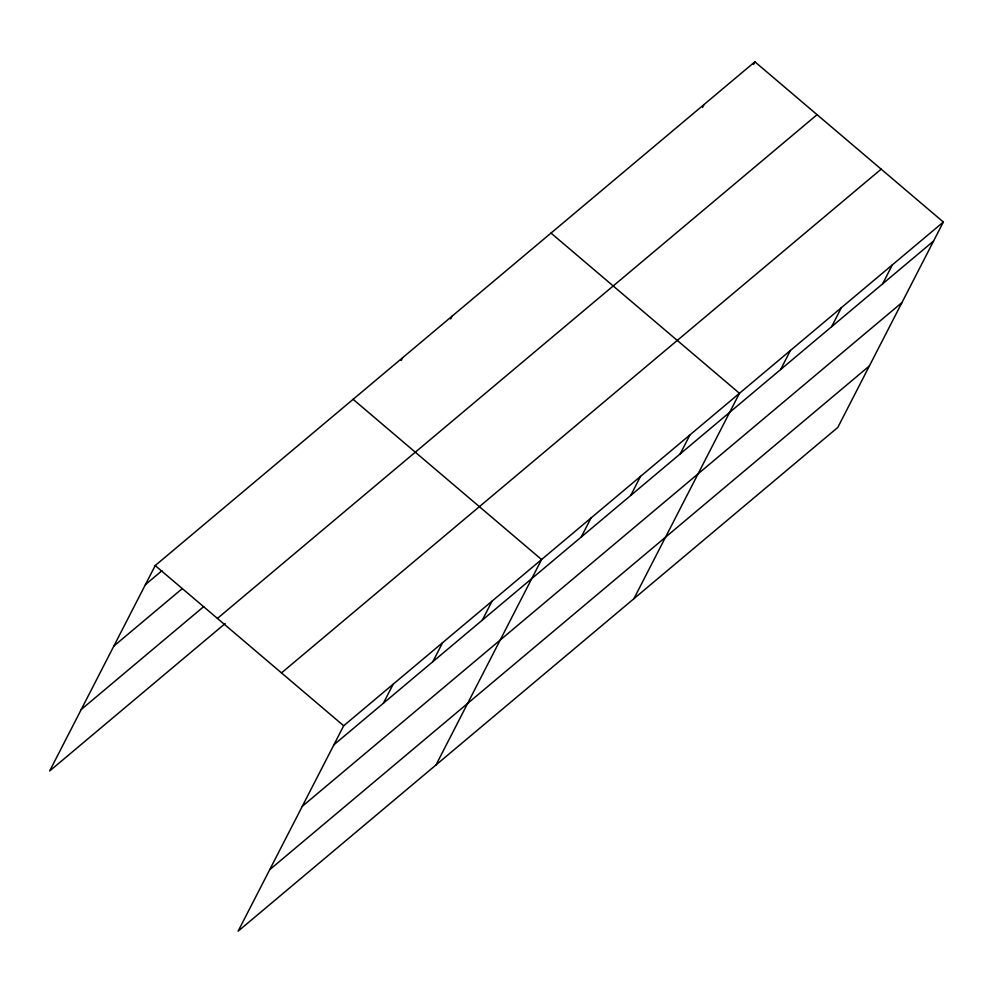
<?xml version="1.0" encoding="UTF-8"?>
<svg xmlns="http://www.w3.org/2000/svg" width="993" height="993" viewBox="0 0 993 993"><rect width="100%" height="100%" fill="white"/><g stroke="black" fill="none" stroke-linecap="round" stroke-linejoin="round"><path stroke-width="1.49" d="M943.35 222.022L343.677 725.771L238.109 931.186L837.782 427.449L943.35 222.022L754.891 61.814L155.218 565.551L49.65 770.978L225.163 623.542M401.184 360.484L402.587 357.765M450.661 318.927L452.063 316.196M383.36 703.255L393.154 684.202M702.523 107.356L703.925 104.625M432.836 661.698L442.617 642.645M753.501 64.533L754.891 61.814M482.3 620.141L492.094 601.088M436.001 764.958L541.57 559.531L353.111 399.323M581.253 537.014L591.046 517.974M630.729 495.457L640.51 476.417M680.193 453.9L689.986 434.86M633.894 598.717L739.462 393.302L551.003 233.082M780.647 369.52L790.428 350.479M831.613 326.709L841.406 307.656M882.591 283.886L892.372 264.846M145.437 584.604L161.921 570.752M113.823 646.108L182.141 588.712M81.265 709.474L203.764 606.562M217.417 618.428L817.09 114.679M281.491 672.894L881.163 169.158M333.884 744.812L933.557 241.076M302.282 806.316L901.954 302.58M269.711 869.682L869.384 365.945M155.218 565.551L343.677 725.771"/></g></svg>
